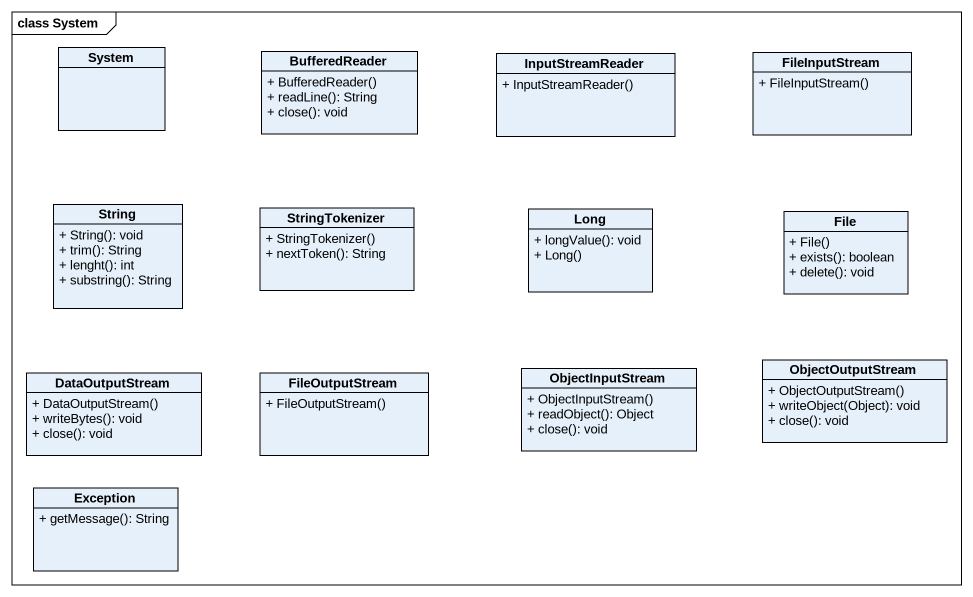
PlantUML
@startuml
mainframe class System
hide circle
hide empty members
skinparam classAttributeIconSize 0
class System
class BufferedReader {
  + BufferedReader()
  + readLine(): String
  + close(): void
}
class InputStreamReader {
  + InputStreamReader()
}
class FileInputStream {
  + FileInputStream()
}
class String {
  + String(): void
  + trim(): String
  + lenght(): int
  + substring(): String
}
class StringTokenizer {
  + StringTokenizer()
  + nextToken(): String
}
class Long {
  + longValue(): void
  + Long()
}
class "File" as File_ {
  + File()
  + exists(): boolean
  + delete(): void
}
class ObjectOutputStream {
  + ObjectOutputStream()
  + writeObject(Object): void
  + close(): void
}
class DataOutputStream {
  + DataOutputStream()
  + writeBytes(): void
  + close(): void
}
class FileOutputStream {
  + FileOutputStream()
}
class ObjectInputStream {
  + ObjectInputStream()
  + readObject(): Object
  + close(): void
}
class "Exception" as Exception_ {
  + getMessage(): String
}
@enduml
